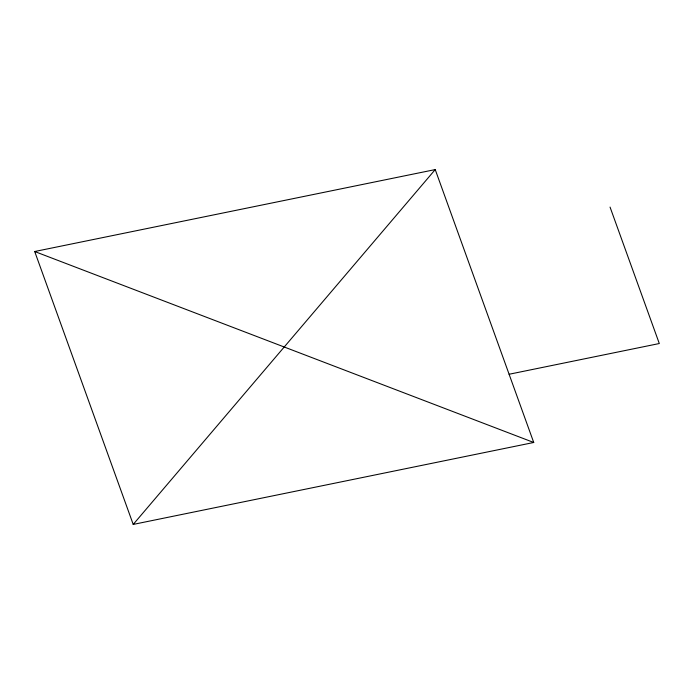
<?xml version="1.0" encoding="UTF-8"?>
<svg xmlns="http://www.w3.org/2000/svg" width="694" height="694" viewBox="0 0 694 694"><rect width="100%" height="100%" fill="white"/><g stroke="black" fill="none" stroke-linecap="round" stroke-linejoin="round"><path stroke-width="1.04" d="M133.213 524.421L435.225 169.579L533.729 442.486L133.213 524.421L34.7 251.514L435.225 169.579M509.101 374.257L659.3 343.53L610.043 207.081M34.7 251.514L533.729 442.486"/></g></svg>
